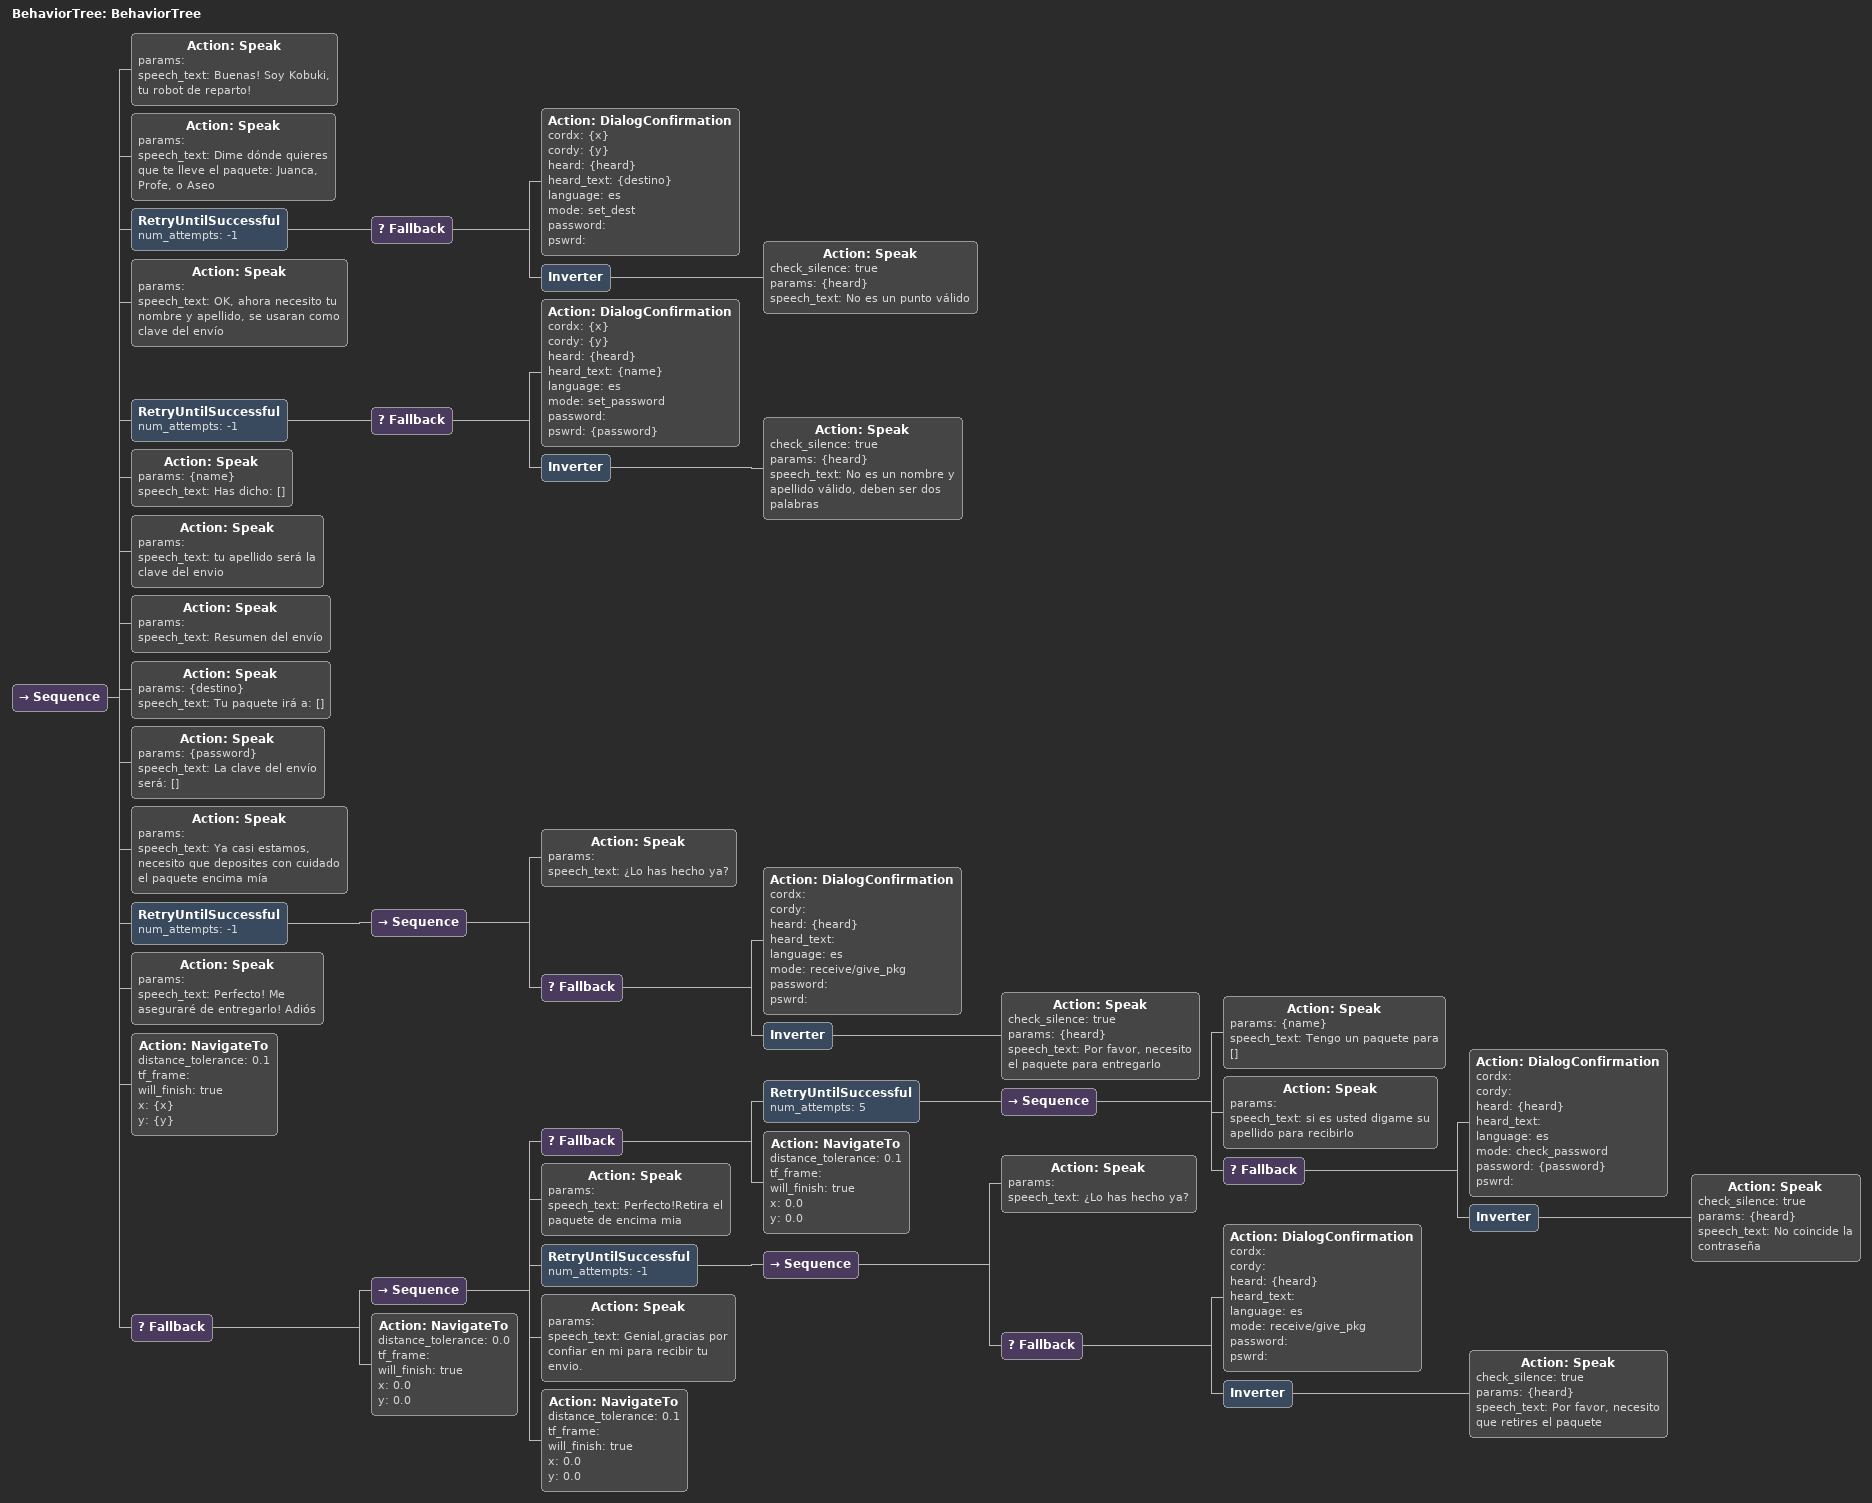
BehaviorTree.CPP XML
<?xml version="1.0"?>
<root main_tree_to_execute="BehaviorTree">
    <BehaviorTree ID="BehaviorTree">
        <Sequence>
            <Action ID="Speak" params="" speech_text="Buenas! Soy Kobuki, tu robot de reparto!"/>
            <Action ID="Speak" params="" speech_text="Dime dónde quieres que te lleve el paquete: Juanca, Profe, o Aseo"/>
            <RetryUntilSuccessful num_attempts="-1">
                <Fallback>
                    <Action ID="DialogConfirmation" cordx="{x}" cordy="{y}" heard="{heard}" heard_text="{destino}" language="es" mode="set_dest" password="" pswrd=""/>
                    <Inverter>
                        <Action ID="Speak" check_silence="true" params="{heard}" speech_text="No es un punto válido"/>
                    </Inverter>
                </Fallback>
            </RetryUntilSuccessful>
            <Action ID="Speak" params="" speech_text="OK, ahora necesito tu nombre y apellido, se usaran como clave del envío"/>
            <RetryUntilSuccessful num_attempts="-1">
                <Fallback>
                    <Action ID="DialogConfirmation" cordx="{x}" cordy="{y}" heard="{heard}" heard_text="{name}" language="es" mode="set_password" password="" pswrd="{password}"/>
                    <Inverter>
                        <Action ID="Speak" check_silence="true" params="{heard}" speech_text="No es un nombre y apellido válido, deben ser dos palabras"/>
                    </Inverter>
                </Fallback>
            </RetryUntilSuccessful>
            <Action ID="Speak" params="{name}" speech_text="Has dicho: []"/>
            <Action ID="Speak" params="" speech_text=" tu apellido será la clave del envio"/>
            <Action ID="Speak" params="" speech_text="Resumen del envío"/>
            <Action ID="Speak" params="{destino}" speech_text="Tu paquete irá a: []"/>
            <Action ID="Speak" params="{password}" speech_text="La clave del envío será: []"/>
            <Action ID="Speak" params="" speech_text="Ya casi estamos, necesito que deposites con cuidado el paquete encima mía"/>
            <RetryUntilSuccessful num_attempts="-1">
                <Sequence>
                    <Action ID="Speak" params="" speech_text="¿Lo has hecho ya?"/>
                    <Fallback>
                        <Action ID="DialogConfirmation" cordx="" cordy="" heard="{heard}" heard_text="" language="es" mode="receive/give_pkg" password="" pswrd=""/>
                        <Inverter>
                            <Action ID="Speak" check_silence="true" params="{heard}" speech_text="Por favor, necesito el paquete para entregarlo"/>
                        </Inverter>
                    </Fallback>
                </Sequence>
            </RetryUntilSuccessful>
            <Action ID="Speak" params="" speech_text="Perfecto! Me aseguraré de entregarlo! Adiós"/>
            <Action ID="NavigateTo" distance_tolerance="0.1" tf_frame="" will_finish="true" x="{x}" y="{y}"/>
            <Fallback>
                <Sequence>
                    <Fallback>
                        <RetryUntilSuccessful num_attempts="5">
                            <Sequence>
                                <Action ID="Speak" params="{name}" speech_text="Tengo un paquete para []"/>
                                <Action ID="Speak" params="" speech_text="si es usted digame su apellido para recibirlo"/>
                                <Fallback>
                                    <Action ID="DialogConfirmation" cordx="" cordy="" heard="{heard}" heard_text="" language="es" mode="check_password" password="{password}" pswrd=""/>
                                    <Inverter>
                                        <Action ID="Speak" check_silence="true" params="{heard}" speech_text="No coincide la contraseña"/>
                                    </Inverter>
                                </Fallback>
                            </Sequence>
                        </RetryUntilSuccessful>
                        <Action ID="NavigateTo" distance_tolerance="0.1" tf_frame="" will_finish="true" x="0.0" y="0.0"/>
                    </Fallback>
                    <Action ID="Speak" params="" speech_text="Perfecto!Retira el paquete de encima mia"/>
                    <RetryUntilSuccessful num_attempts="-1">
                        <Sequence>
                            <Action ID="Speak" params="" speech_text="¿Lo has hecho ya?"/>
                            <Fallback>
                                <Action ID="DialogConfirmation" cordx="" cordy="" heard="{heard}" heard_text="" language="es" mode="receive/give_pkg" password="" pswrd=""/>
                                <Inverter>
                                    <Action ID="Speak" check_silence="true" params="{heard}" speech_text="Por favor, necesito que retires el paquete"/>
                                </Inverter>
                            </Fallback>
                        </Sequence>
                    </RetryUntilSuccessful>
                    <Action ID="Speak" params="" speech_text="Genial,gracias por confiar en mi para recibir tu envio."/>
                    <Action ID="NavigateTo" distance_tolerance="0.1" tf_frame="" will_finish="true" x="0.0" y="0.0"/>
                </Sequence>
                <Action ID="NavigateTo" distance_tolerance="0.0" tf_frame="" will_finish="true" x="0.0" y="0.0"/>
            </Fallback>
        </Sequence>
    </BehaviorTree>
</root>
